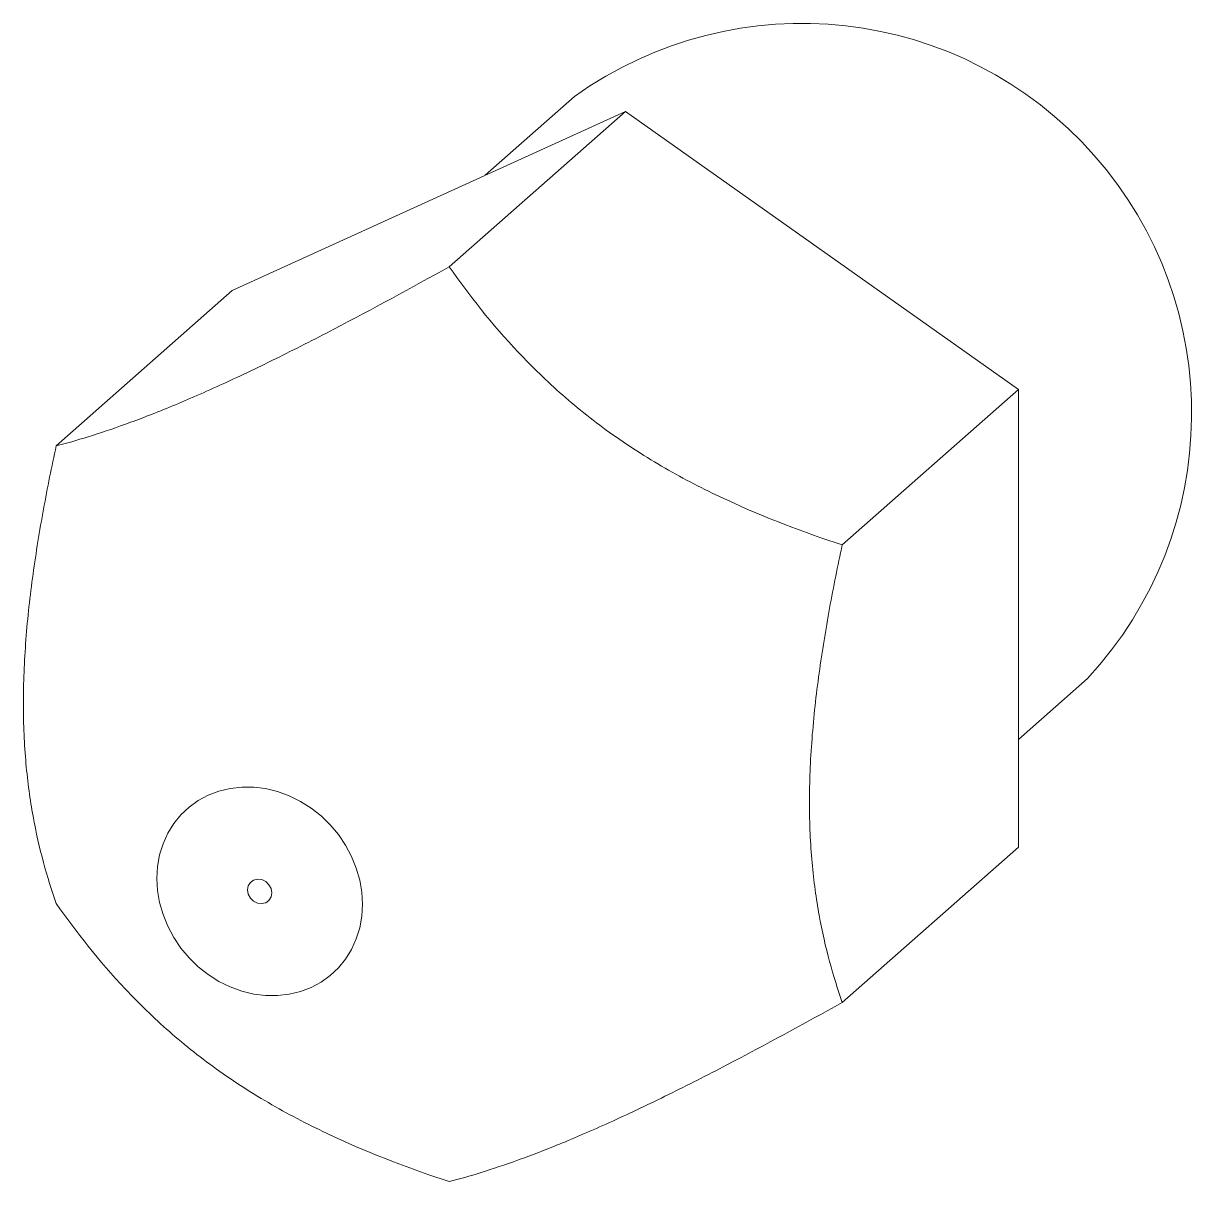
# Paper-space layout '_Dimetric' of a CAD drawing. Header units: millimetres. Extents: x -3.42 to 5.62, y -3.65 to 5.31.
import ezdxf

# ---------------------------------------------------------------- set-up
doc = ezdxf.new("R2010")
doc.units = ezdxf.units.MM

psp = doc.layouts.new('_Dimetric')

# ---------------------------------------------------------------- linework, layer by layer
at = {"color": 7, "linetype": 'Continuous', "lineweight": 15}
for p, q in [((0.8441, 4.7444), (0.1533, 4.1352)), ((-1.8027, 3.2434), (1.2374, 4.6295)), ((-0.1249, 3.428), (1.2374, 4.6295)), ((1.2374, 4.6295), (4.2775, 2.4774)), ((-3.165, 2.042), (-1.8027, 3.2434)), ((2.9152, 1.2759), (4.2775, 2.4774)), ((4.2775, 2.4774), (4.2775, -1.0608)), ((4.2775, -0.2276), (4.8127, 0.2444)), ((2.9152, -2.2622), (4.2775, -1.0608))]:
    psp.add_line(p, q, dxfattribs=at)
at = {"color": 7, "linetype": 'Continuous', "lineweight": 15, "flags": 128}
for points in [[(-2.3861, -1.3029), (-2.3807, -1.2106), (-2.3647, -1.1208), (-2.3381, -1.0349), (-2.3015, -0.9539), (-2.2553, -0.8791), (-2.2001, -0.8113), (-2.1366, -0.7515), (-2.0658, -0.7005), (-1.9885, -0.659), (-1.9059, -0.6276), (-1.819, -0.6067), (-1.7291, -0.5965), (-1.6372, -0.5973), (-1.5448, -0.6089), (-1.4529, -0.6313), (-1.363, -0.6641), (-1.2761, -0.707), (-1.1934, -0.7592), (-1.1162, -0.8201), (-1.0454, -0.889), (-0.9819, -0.9647), (-0.9267, -1.0464), (-0.8805, -1.133), (-0.8438, -1.2232), (-0.8173, -1.3158), (-0.8013, -1.4096), (-0.7959, -1.5033), (-0.8013, -1.5957), (-0.8173, -1.6854), (-0.8438, -1.7713), (-0.8805, -1.8523), (-0.9267, -1.9272), (-0.9819, -1.995), (-1.0454, -2.0548), (-1.1162, -2.1058), (-1.1934, -2.1472), (-1.2761, -2.1786), (-1.363, -2.1996), (-1.4529, -2.2097), (-1.5448, -2.209), (-1.6372, -2.1973), (-1.7291, -2.1749), (-1.819, -2.1421), (-1.9059, -2.0993), (-1.9885, -2.0471), (-2.0658, -1.9861), (-2.1366, -1.9173), (-2.2001, -1.8415), (-2.2553, -1.7598), (-2.3015, -1.6733), (-2.3381, -1.5831), (-2.3647, -1.4905), (-2.3807, -1.3967), (-2.3861, -1.3029)], [(-1.4974, -1.4149), (-1.5031, -1.3819), (-1.5193, -1.3515), (-1.5442, -1.3274), (-1.5747, -1.3123), (-1.6072, -1.3082), (-1.6378, -1.3156), (-1.6626, -1.3335), (-1.6789, -1.3598), (-1.6845, -1.3913), (-1.6789, -1.4243), (-1.6626, -1.4547), (-1.6378, -1.4789), (-1.6072, -1.4939), (-1.5747, -1.498), (-1.5442, -1.4907), (-1.5193, -1.4728), (-1.5031, -1.4464), (-1.4974, -1.4149)]]:
    psp.add_lwpolyline(points, dxfattribs=at)
at = {"color": 7, "linetype": 'Continuous', "lineweight": 15}
psp.add_arc((2.6024, 2.2951), 3.0151, 317.14596, 125.67328, dxfattribs=at)
for points, knots in [([(-3.165, 2.042), (-3.0099, 2.0827), (-2.8371, 2.135), (-2.5246, 2.2478), (-2.4107, 2.2916), (-2.1679, 2.3913), (-2.0379, 2.4476), (-1.7591, 2.5748), (-1.6155, 2.6432), (-1.3211, 2.7884), (-1.169, 2.8659), (-0.7175, 3.1014), (-0.4203, 3.2634), (-0.1249, 3.428)], [0, 0, 0, 0, 0.25, 0.25, 0.375, 0.375, 0.5, 0.5, 0.625, 0.625, 0.75, 0.75, 1, 1, 1, 1]), ([(-0.1249, 3.428), (0.0302, 3.2066), (0.203, 2.9853), (0.5155, 2.6533), (0.6294, 2.5424), (0.8722, 2.3295), (1.0022, 2.2264), (1.281, 2.0291), (1.4246, 1.9385), (1.719, 1.7711), (1.8711, 1.6938), (2.3226, 1.4849), (2.6198, 1.3734), (2.9152, 1.2759)], [0, 0, 0, 0, 0.25, 0.25, 0.375, 0.375, 0.5, 0.5, 0.625, 0.625, 0.75, 0.75, 1, 1, 1, 1]), ([(-3.165, -1.4962), (-3.2345, -1.2979), (-3.2978, -1.0751), (-3.3669, -0.695), (-3.3857, -0.5602), (-3.4118, -0.2689), (-3.4189, -0.1128), (-3.419, 0.2073), (-3.4121, 0.3746), (-3.3861, 0.7134), (-3.3672, 0.8821), (-3.321, 1.2185), (-3.2934, 1.3871), (-3.2327, 1.719), (-3.1997, 1.8817), (-3.165, 2.042)], [0, 0, 0, 0, 0.25, 0.25, 0.375, 0.375, 0.5, 0.5, 0.625, 0.625, 0.75, 0.75, 0.875, 0.875, 1, 1, 1, 1]), ([(2.9152, -2.2622), (2.8457, -2.0639), (2.7823, -1.8412), (2.7133, -1.461), (2.6945, -1.3263), (2.6684, -1.035), (2.6613, -0.8789), (2.6612, -0.5587), (2.6681, -0.3914), (2.6941, -0.0527), (2.713, 0.116), (2.7592, 0.4524), (2.7868, 0.621), (2.8475, 0.953), (2.8805, 1.1156), (2.9152, 1.2759)], [0, 0, 0, 0, 0.25, 0.25, 0.375, 0.375, 0.5, 0.5, 0.625, 0.625, 0.75, 0.75, 0.875, 0.875, 1, 1, 1, 1]), ([(-0.1249, -3.6483), (-0.4203, -3.5507), (-0.7177, -3.4392), (-1.1696, -3.2301), (-1.3216, -3.1528), (-1.6159, -2.9855), (-1.7598, -2.8946), (-2.0386, -2.6973), (-2.1683, -2.5944), (-2.4111, -2.3815), (-2.525, -2.2705), (-2.8372, -1.9388), (-3.01, -1.7175), (-3.165, -1.4962)], [0, 0, 0, 0, 0.25, 0.25, 0.375, 0.375, 0.5, 0.5, 0.625, 0.625, 0.75, 0.75, 1, 1, 1, 1]), ([(2.9152, -2.2622), (2.6198, -2.4268), (2.3224, -2.589), (1.8705, -2.8246), (1.7185, -2.9021), (1.4242, -3.0473), (1.2803, -3.1158), (1.0015, -3.2429), (0.8718, -3.2991), (0.629, -3.3988), (0.5151, -3.4426), (0.2029, -3.5553), (0.0301, -3.6075), (-0.1249, -3.6483)], [0, 0, 0, 0, 0.25, 0.25, 0.375, 0.375, 0.5, 0.5, 0.625, 0.625, 0.75, 0.75, 1, 1, 1, 1])]:
    psp.add_open_spline(points, degree=3, knots=knots, dxfattribs=at)

doc.saveas('drawing.dxf')
